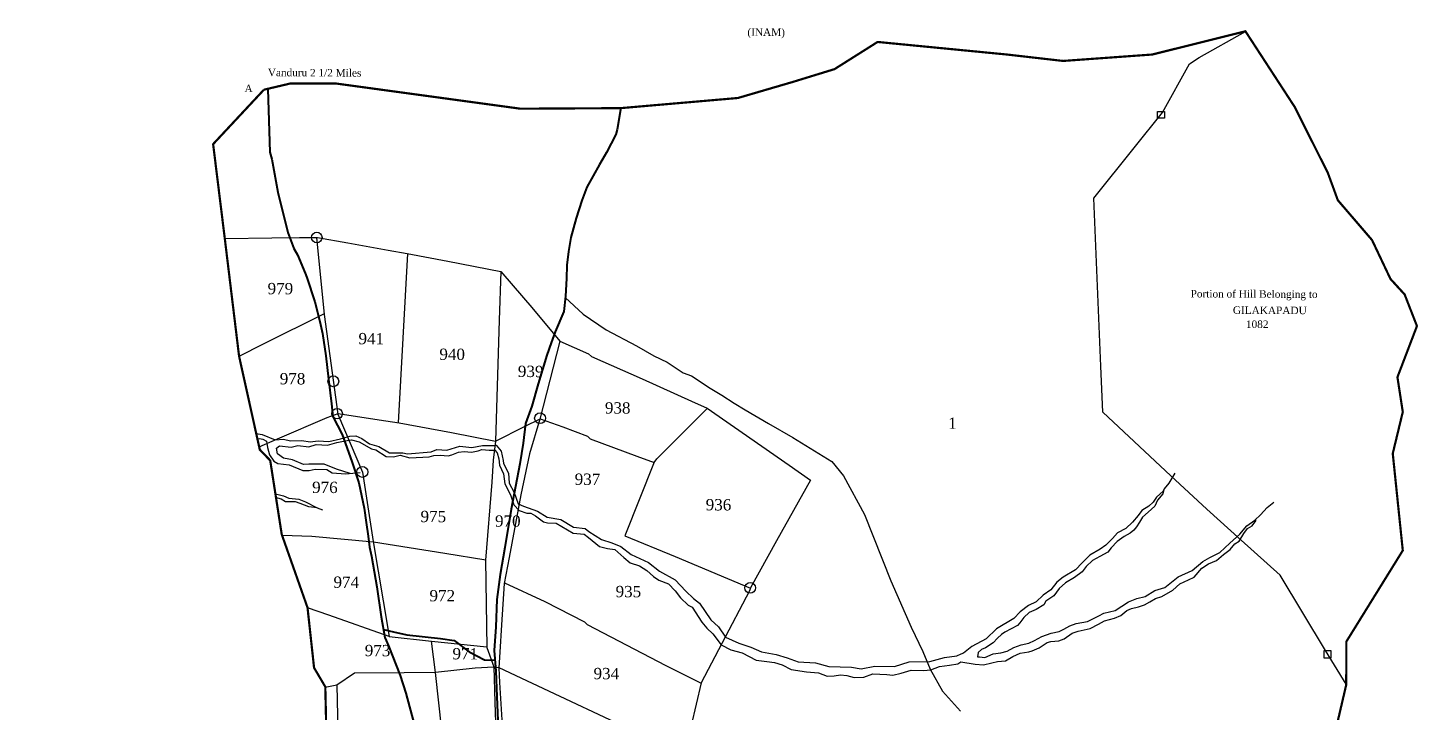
# Model space of a CAD drawing. Header units: feet. Extents: x 349593 to 350015, y 1571769 to 1572365.
# Drawn here: x 349773 to 349877, y 1572241.4 to 1572292.6 of the extents above; entities that cross this region are included whole.
import ezdxf

# ---------------------------------------------------------------- set-up
doc = ezdxf.new("R2010")
doc.units = ezdxf.units.FT
doc.header["$LTSCALE"] = 15
doc.header["$MEASUREMENT"] = 0
for name, color, linetype in [('CARTTRACK', 6, 'Continuous'), ('PLOTNO', 7, 'Continuous'), ('STREAM', 4, 'Continuous'), ('VILLAGE BOUNDRY', 7, 'Continuous')]:
    doc.layers.add(name, color=color, linetype=linetype)
doc.layers.add('ROAD', color=1, linetype='Continuous', lineweight=40)
doc.styles.get("Standard").update_dxf_attribs({"font": 'TIMES.TTF'})

msp = doc.modelspace()

# ---------------------------------------------------------------- linework, layer by layer
at = {"layer": 'CARTTRACK', "extrusion": (-3.55122e-05, 6.11968e-05, 1), "elevation": 82.8}
msp.add_lwpolyline([(349813.22, 1572272.44), (349814.57, 1572271.19), (349816.29, 1572270.03), (349818.56, 1572268.84), (349819.85, 1572268.09), (349820.86, 1572267.61), (349822.05, 1572266.81), (349822.67, 1572266.58), (349824.08, 1572265.67), (349824.95, 1572265.15), (349825.88, 1572264.55), (349826.69, 1572264.05), (349828.44, 1572263.03), (349830.25, 1572261.97), (349833.17, 1572260.17), (349834.04, 1572259.12), (349835.61, 1572256.22), (349837.58, 1572251.26), (349839.12, 1572247.8), (349839.98, 1572245.98), (349840.54, 1572244.65), (349841.45, 1572243.02), (349842.79, 1572241.52)], dxfattribs=at)
at = {"layer": 'PLOTNO', "color": 0, "extrusion": (-3.55122e-05, 6.11968e-05, 1), "elevation": 82.8}
for points in [[(349871.65, 1572243.54), (349870.11, 1572246.05), (349866.71, 1572251.68), (349863.79, 1572254.31), (349861.23, 1572256.62), (349858.53, 1572259.12), (349853.45, 1572263.86), (349853.3, 1572267.32), (349852.77, 1572279.86), (349855.8, 1572283.64), (349857.92, 1572286.28), (349859.93, 1572289.92), (349860.64, 1572290.39), (349864.11, 1572292.34)], [(349787.78, 1572276.85), (349791.29, 1572276.9), (349793.37, 1572276.94), (349794.7, 1572276.93), (349796.97, 1572276.52), (349800, 1572275.99), (349801.42, 1572275.73), (349804.45, 1572275.17), (349808.42, 1572274.38), (349810.12, 1572272.42), (349810.73, 1572271.69), (349812.84, 1572269.18), (349814.98, 1572268.22), (349815.2, 1572268.04), (349819, 1572266.36), (349822.69, 1572264.69), (349823.86, 1572264.17), (349829.98, 1572259.91), (349831.58, 1572258.78), (349829.03, 1572254.25), (349827.08, 1572250.73), (349827.01, 1572250.5), (349824.95, 1572246.58), (349823.4, 1572243.63), (349822.65, 1572240.44), (349822.14, 1572238.38), (349821.65, 1572233.29), (349821.39, 1572232.29), (349820.46, 1572228.89), (349820.17, 1572227.9), (349819.1, 1572225.45), (349818.67, 1572224.46), (349823.66, 1572222.01), (349826.1, 1572221.07), (349829.71, 1572219.61), (349829.09, 1572216.31), (349828.51, 1572216.16), (349828.51, 1572215), (349829.51, 1572212.49), (349832.4, 1572211.77), (349835.97, 1572211.55), (349838.26, 1572212.71), (349841.24, 1572212.1), (349842.18, 1572212.38)], [(349794.64, 1572276.93), (349795.21, 1572271.18), (349796.23, 1572263.71), (349798.07, 1572259.38), (349798.88, 1572254.19), (349799.62, 1572249.77), (349800.06, 1572247.1), (349795.55, 1572248.69), (349793.97, 1572249.23)], [(349801.44, 1572275.72), (349800.74, 1572263.08)], [(349808.42, 1572274.38), (349808.29, 1572270.75), (349808.01, 1572261.71), (349807.84, 1572260.29), (349807.75, 1572258.64), (349807.27, 1572252.8), (349807.36, 1572246.28), (349807.89, 1572244.83), (349808.27, 1572244.79), (349810.77, 1572243.62), (349818.61, 1572239.92), (349822.16, 1572238.35), (349829.09, 1572235.9), (349833.48, 1572234.32), (349833.84, 1572234.2), (349839.08, 1572233.46), (349842.56, 1572232.9), (349842.18, 1572230.99), (349842.67, 1572230.82)], [(349788.84, 1572268.06), (349790.67, 1572268.99), (349795.23, 1572271.24)], [(349812.83, 1572269.17), (349811.34, 1572263.34), (349810.57, 1572260.76), (349809.91, 1572257.7), (349809.05, 1572253), (349808.67, 1572251.06), (349808.47, 1572247.98), (349808.34, 1572245.93), (349808.27, 1572244.76), (349808.32, 1572243.67), (349808.59, 1572239.28), (349808.62, 1572238.42), (349808.85, 1572234.36), (349809.22, 1572230.44), (349809.36, 1572227.39), (349809.94, 1572221.81), (349809.66, 1572220.58), (349808.91, 1572217.38), (349808.27, 1572215.3), (349808.12, 1572214.05), (349808.31, 1572211.82), (349808.39, 1572210.76), (349809.9, 1572208.37), (349812.81, 1572210.01), (349813.43, 1572210.31), (349813.85, 1572210.63), (349814.26, 1572210.81), (349815.99, 1572210.7), (349817.92, 1572210.59), (349820.12, 1572210.43), (349820.74, 1572210.37), (349822.22, 1572209.35), (349823.32, 1572208.59), (349825.91, 1572207.89), (349828.18, 1572206.38), (349828.58, 1572204.58), (349828.86, 1572203.5), (349831.04, 1572203.14), (349832.58, 1572202.85), (349833.15, 1572203.44), (349834.84, 1572205.24), (349836.47, 1572206.97), (349838.77, 1572207.86), (349840.3, 1572208.48), (349842.07, 1572208.04)], [(349790.34, 1572261.27), (349791.71, 1572261.88), (349795.43, 1572263.46), (349796.24, 1572263.76), (349799.33, 1572263.29), (349800.81, 1572263.08), (349804.73, 1572262.36), (349808.01, 1572261.71), (349810.2, 1572262.81), (349811.37, 1572263.36), (349813.06, 1572262.78), (349814.89, 1572262.08), (349815.09, 1572261.87), (349818.59, 1572260.59), (349819.89, 1572260.11), (349820.08, 1572260.38), (349821.81, 1572262.11), (349823.87, 1572264.17)], [(349819.88, 1572260.13), (349817.7, 1572254.62), (349821.46, 1572253.09), (349827.1, 1572250.7)], [(349792.07, 1572254.68), (349794.29, 1572254.6), (349798.89, 1572254.17), (349804.23, 1572253.34), (349807.29, 1572252.84)], [(349808.69, 1572251.12), (349811.7, 1572249.71), (349814.67, 1572248.19), (349814.87, 1572248), (349820.75, 1572244.94), (349823.4, 1572243.61)], [(349800.07, 1572247.1), (349803.24, 1572246.74), (349807.37, 1572246.33)], [(349803.21, 1572246.74), (349803.5, 1572244.41), (349803.99, 1572240.1), (349804.18, 1572237.54), (349804.44, 1572232.9), (349804.55, 1572230.63), (349805.07, 1572229.54), (349805.8, 1572227.37), (349806.43, 1572225.52), (349807.35, 1572222.77), (349808.84, 1572221.95), (349808.42, 1572219.63), (349808.08, 1572217.52), (349807.93, 1572216.55), (349807.64, 1572214.68), (349807.51, 1572214.01), (349808.13, 1572214), (349808.7, 1572213.31), (349809.54, 1572212.3), (349811.28, 1572213.88), (349811.58, 1572214.14), (349813.66, 1572215.76), (349814.28, 1572215.38), (349814.67, 1572214.96), (349814.89, 1572212.56), (349814.45, 1572211.88), (349814.26, 1572210.8)], [(349795.28, 1572243.32), (349796.15, 1572243.48), (349797.47, 1572244.38), (349801.18, 1572244.4), (349803.53, 1572244.43), (349806.5, 1572244.75), (349807.89, 1572244.83)], [(349807.89, 1572244.83), (349807.98, 1572242.2), (349808.13, 1572237.62), (349808.35, 1572231.88), (349808.53, 1572229.04), (349808.62, 1572226.82), (349808.76, 1572223.6), (349808.84, 1572221.94)], [(349796.15, 1572243.48), (349796.23, 1572240.03), (349796.18, 1572239.06), (349796.13, 1572238.06), (349796.08, 1572237.65), (349794.72, 1572234.04), (349794.33, 1572232.92), (349795.4, 1572232.56), (349801.65, 1572230.5), (349803.65, 1572229.8), (349805.06, 1572229.55)]]:
    msp.add_lwpolyline(points, dxfattribs=at)
for points in [[(349857.54, 1572286.36), (349858.05, 1572286.35), (349858.05, 1572285.84), (349857.53, 1572285.84)], [(349870, 1572246.04), (349870.51, 1572246.04), (349870.51, 1572245.49), (349870, 1572245.49)]]:
    msp.add_lwpolyline(points, close=True, dxfattribs=at)
at = {"layer": 'PLOTNO', "color": 0, "extrusion": (-3.55122e-05, 6.11968e-05, 1)}
for centre, radius in [((349794.65, 1572276.93, 82.8), 0.396), ((349795.89, 1572266.18, 82.8), 0.405), ((349796.17, 1572263.76, 82.8), 0.394), ((349811.35, 1572263.42, 82.8), 0.404), ((349798.06, 1572259.4, 82.8), 0.408), ((349827.07, 1572250.73, 82.8), 0.399)]:
    msp.add_circle(centre, radius, dxfattribs=at)
at = {"layer": 'ROAD', "extrusion": (-3.55122e-05, 6.11968e-05, 1), "elevation": 82.8}
for points in [[(349790.98, 1572288.03), (349791.13, 1572283.32), (349791.3, 1572282.79), (349791.74, 1572280.31), (349792.49, 1572277.29), (349792.94, 1572276.1), (349793.2, 1572275.63), (349793.79, 1572274.26), (349793.9, 1572273.95), (349794.51, 1572272.12), (349794.89, 1572270.66), (349795.07, 1572269.76), (349795.33, 1572268.07), (349795.54, 1572266.34), (349795.76, 1572264.5), (349795.85, 1572263.55), (349796.55, 1572262.21), (349797.28, 1572260.19), (349797.79, 1572258.59), (349798.2, 1572256.68), (349798.34, 1572255.61), (349798.49, 1572254.6), (349798.6, 1572253.78), (349798.75, 1572253.11), (349799.14, 1572250.8), (349799.48, 1572248.56), (349799.74, 1572247.03), (349800.01, 1572246.39), (349800.9, 1572244.17), (349801.31, 1572242.87), (349801.94, 1572240.54), (349802.11, 1572239.65), (349802.64, 1572237.56), (349803.13, 1572235.47), (349803.6, 1572233.57), (349803.88, 1572232.18), (349804.29, 1572230.49), (349804.45, 1572229.86), (349804.9, 1572229.01), (349805.53, 1572227.28), (349806.53, 1572224.42), (349807.15, 1572222.78), (349807.69, 1572222.25), (349808.63, 1572221.82), (349809.29, 1572221.7)], [(349817.4, 1572286.61), (349817.12, 1572285.01), (349817.03, 1572284.64), (349816.32, 1572283.28), (349815.8, 1572282.38), (349815.33, 1572281.53), (349814.85, 1572280.69), (349814.47, 1572279.69), (349814.06, 1572278.37), (349813.65, 1572276.93), (349813.47, 1572275.87), (349813.36, 1572274.85), (349813.32, 1572273.86), (349813.26, 1572272.54), (349813.13, 1572271.39), (349812.48, 1572269.87), (349812.18, 1572269.06), (349811.86, 1572268.14), (349811.2, 1572266), (349810.74, 1572264.33), (349810.27, 1572263.02), (349810.09, 1572261.54), (349809.84, 1572260.01), (349809.2, 1572256.63), (349808.72, 1572253.74), (349808.38, 1572251.73), (349808.13, 1572249.87), (349808.05, 1572247.83), (349807.91, 1572246.06), (349808.04, 1572244.5), (349808.13, 1572242.62), (349808.25, 1572239.6), (349808.58, 1572233.55), (349808.83, 1572230.01), (349808.91, 1572228.7), (349808.93, 1572228.32), (349808.93, 1572225.77), (349809.17, 1572223.73), (349809.29, 1572221.96), (349808.91, 1572219.69), (349808.46, 1572217.64), (349807.88, 1572214.36), (349807.68, 1572213.64)], [(349799.65, 1572247.63), (349800.39, 1572247.44), (349801.38, 1572247.23), (349803.91, 1572246.95), (349804.93, 1572246.79), (349806.06, 1572245.95), (349807.2, 1572245.36), (349807.98, 1572245.32)]]:
    msp.add_lwpolyline(points, dxfattribs=at)
at = {"layer": 'STREAM', "extrusion": (-3.55122e-05, 6.11968e-05, 1), "elevation": 82.8}
for points in [[(349790.11, 1572262.28), (349790.58, 1572262.19), (349791.53, 1572261.8), (349792.17, 1572261.84), (349792.68, 1572261.73), (349793.53, 1572261.75), (349794.16, 1572261.66), (349794.76, 1572261.72), (349795.56, 1572261.67), (349796.42, 1572261.88), (349797.12, 1572262.07), (349797.57, 1572262.09), (349798.03, 1572261.89), (349798.59, 1572261.51), (349799.3, 1572261.3), (349800.08, 1572260.83), (349801.08, 1572260.82), (349801.45, 1572260.76), (349803.2, 1572260.91), (349803.63, 1572261.08), (349804.38, 1572261.02), (349805.35, 1572261.32), (349806.24, 1572261.22), (349807.05, 1572261.38), (349807.92, 1572261.37), (349808.08, 1572261.41), (349808.45, 1572260.96), (349808.59, 1572260.25), (349808.61, 1572260.02), (349809, 1572259.31), (349809.05, 1572258.56), (349809.41, 1572257.86), (349809.71, 1572257.01), (349810.12, 1572256.84), (349811.16, 1572256.48), (349811.89, 1572256.02), (349812.9, 1572255.85), (349813.86, 1572255.28), (349814.72, 1572255.16), (349815, 1572254.95), (349815.96, 1572254.34), (349816.72, 1572254.11), (349817.39, 1572253.83), (349818.16, 1572253.23), (349819.46, 1572252.63), (349820.29, 1572251.97), (349821.45, 1572251.34), (349822.25, 1572250.48), (349822.82, 1572249.93), (349823.29, 1572249.59), (349824.12, 1572248.34), (349824.69, 1572247.83), (349825.21, 1572247.05), (349826.23, 1572246.61), (349827.11, 1572246.31), (349827.92, 1572245.94), (349829.02, 1572245.76), (349829.83, 1572245.51), (349830.65, 1572245.2), (349831.95, 1572245.14), (349832.94, 1572244.86), (349834.65, 1572244.8), (349835.38, 1572244.69), (349836.38, 1572244.89), (349837.87, 1572244.86), (349838.97, 1572245.2), (349840.51, 1572245.24), (349841.61, 1572245.53), (349842.53, 1572245.65), (349842.84, 1572245.81)], [(349790.2, 1572261.88), (349790.37, 1572261.91), (349790.62, 1572261.85), (349790.9, 1572261.69), (349790.96, 1572261.23), (349791.12, 1572260.69), (349791.44, 1572260.21), (349791.74, 1572260.04), (349792.59, 1572259.94), (349793.61, 1572259.5), (349794.09, 1572259.5), (349794.54, 1572259.61), (349795.41, 1572259.58), (349795.81, 1572259.33), (349796.81, 1572259.26), (349797.9, 1572259.35)], [(349797.14, 1572259.29), (349796.12, 1572259.61), (349795.2, 1572259.97), (349794.06, 1572259.97), (349793.67, 1572259.95), (349792.83, 1572260.3), (349792.16, 1572260.43), (349791.71, 1572260.75), (349791.63, 1572261.18), (349791.86, 1572261.35), (349792.74, 1572261.26), (349793.24, 1572261.38), (349794.07, 1572261.29), (349794.6, 1572261.46), (349795.46, 1572261.39), (349796.16, 1572261.6), (349797.04, 1572261.77), (349797.25, 1572261.79), (349797.82, 1572261.64), (349798.75, 1572261.12), (349799.07, 1572261.05), (349799.84, 1572260.55), (349800.39, 1572260.53), (349800.88, 1572260.65), (349801.62, 1572260.46), (349803.06, 1572260.52), (349803.4, 1572260.62), (349803.88, 1572260.65), (349804.48, 1572260.61), (349804.76, 1572260.67), (349805.24, 1572260.88), (349805.68, 1572260.94), (349806.22, 1572260.88), (349806.73, 1572260.97), (349806.99, 1572261.08), (349807.55, 1572261.03), (349807.96, 1572261.03), (349808.15, 1572260.82), (349808.26, 1572260.39), (349808.33, 1572259.91), (349808.61, 1572259.25), (349808.73, 1572258.52), (349809.13, 1572257.68), (349809.38, 1572256.94), (349809.78, 1572256.53), (349810.36, 1572256.33), (349810.67, 1572256.32), (349811, 1572256.12), (349811.61, 1572255.67), (349811.91, 1572255.59), (349812.56, 1572255.57), (349813.83, 1572254.83), (349814.64, 1572254.74), (349814.97, 1572254.49), (349815.8, 1572253.83), (349816.39, 1572253.67), (349816.94, 1572253.6), (349817.62, 1572253.01), (349818.09, 1572252.61), (349818.8, 1572252.39), (349819.34, 1572252.03), (349819.83, 1572251.58), (349820.23, 1572251.31), (349820.96, 1572251.03), (349821.47, 1572250.5), (349821.85, 1572250), (349822.42, 1572249.45), (349822.72, 1572249.28), (349823.46, 1572248.18), (349823.82, 1572247.71), (349824.28, 1572247.29), (349824.9, 1572246.48), (349825.61, 1572246.1), (349826.47, 1572245.88), (349827.52, 1572245.34), (349828.31, 1572245.22), (349828.89, 1572245.16), (349829.45, 1572244.99), (349830.14, 1572244.64), (349831.27, 1572244.46), (349832.19, 1572244.38), (349832.82, 1572244.13), (349833.34, 1572244.16), (349833.83, 1572244.22), (349834.3, 1572244.19), (349834.85, 1572244.04), (349835.57, 1572244.05), (349836.24, 1572244.31), (349837.29, 1572244.25), (349837.73, 1572244.21), (349838.36, 1572244.35), (349839.11, 1572244.57), (349840.03, 1572244.56), (349840.59, 1572244.61), (349841.24, 1572244.86), (349841.98, 1572244.96), (349842.59, 1572245.06), (349842.82, 1572245.21)], [(349858.84, 1572259.32), (349858.37, 1572258.55), (349858.04, 1572258.14), (349857.96, 1572257.96), (349857.47, 1572257.52), (349857.21, 1572257.15), (349856.89, 1572256.84), (349856.36, 1572256.51), (349856.1, 1572256.15), (349855.67, 1572255.65), (349855.17, 1572255.16), (349854.53, 1572254.85), (349854.16, 1572254.42), (349853.67, 1572253.92), (349853.25, 1572253.63), (349852.47, 1572253.18), (349851.89, 1572252.6), (349851.39, 1572252.07), (349850.47, 1572251.53), (349850.01, 1572251.15), (349849.56, 1572250.58), (349848.97, 1572250.18), (349848.47, 1572249.7), (349847.88, 1572249.41), (349847.25, 1572248.94), (349846.79, 1572248.44), (349845.49, 1572247.67), (349844.73, 1572246.93), (349843.65, 1572246.35), (349843.03, 1572245.85), (349842.82, 1572245.77)], [(349791.56, 1572257.77), (349792.16, 1572257.62), (349792.57, 1572257.43), (349793.3, 1572257.36), (349793.81, 1572257.16), (349794.67, 1572256.71), (349795.07, 1572256.58)], [(349794.67, 1572256.71), (349794.07, 1572256.8), (349793.42, 1572257.05), (349793.07, 1572257.16), (349792.31, 1572257.16), (349791.98, 1572257.37), (349791.59, 1572257.5)], [(349858.01, 1572258.1), (349857.94, 1572257.77), (349857.54, 1572257.28), (349857.34, 1572256.84), (349856.84, 1572256.4), (349856.4, 1572256.03), (349856.18, 1572255.64), (349855.96, 1572255.3), (349855.77, 1572255.06), (349855.5, 1572254.83), (349855.05, 1572254.58), (349854.51, 1572254.2), (349854.08, 1572253.72), (349853.81, 1572253.41), (349853.23, 1572253.07), (349852.67, 1572252.78), (349852.2, 1572252.33), (349851.9, 1572251.93), (349851.32, 1572251.5), (349850.66, 1572251.12), (349850.18, 1572250.69), (349849.77, 1572250.14), (349849.17, 1572249.74), (349849.03, 1572249.46), (349848.45, 1572249.12), (349847.94, 1572248.88), (349847.53, 1572248.52), (349847.23, 1572248.13), (349847.06, 1572247.92), (349846.11, 1572247.42), (349845.86, 1572247.24), (349845.56, 1572246.98), (349845.23, 1572246.63), (349844.67, 1572246.24), (349844.37, 1572246.12), (349844.12, 1572245.91), (349844.06, 1572245.59), (349844.21, 1572245.57), (349844.62, 1572245.53), (349845.23, 1572245.8), (349845.81, 1572245.88), (349846.3, 1572246), (349846.8, 1572246.27), (349847.33, 1572246.48), (349847.9, 1572246.61), (349848.34, 1572246.79), (349848.89, 1572247.1), (349849.58, 1572247.34), (349850.19, 1572247.48), (349850.53, 1572247.64), (349850.98, 1572247.89), (349851.46, 1572248.08), (349852.3, 1572248.23), (349853.14, 1572248.64), (349853.53, 1572248.84), (349854.36, 1572249.04), (349855.36, 1572249.69), (349856, 1572249.94), (349856.61, 1572250.09), (349857.33, 1572250.54), (349858.07, 1572250.76), (349859.09, 1572251.56), (349860.13, 1572252.03), (349860.92, 1572252.71), (349861.44, 1572253), (349862.2, 1572253.39), (349862.95, 1572254.08), (349863.7, 1572254.76), (349864.21, 1572255.38), (349864.81, 1572255.79), (349865.25, 1572256.19), (349865.74, 1572256.74), (349866.24, 1572257.15)], [(349842.82, 1572245.21), (349843.89, 1572245.02), (349844.52, 1572244.97), (349845.14, 1572245.13), (349845.56, 1572245.24), (349846.17, 1572245.28), (349846.72, 1572245.61), (349847.26, 1572245.86), (349847.9, 1572245.96), (349848.16, 1572246.02), (349848.68, 1572246.25), (349849.29, 1572246.65), (349849.55, 1572246.72), (349850.16, 1572246.78), (349850.55, 1572246.92), (349851.15, 1572247.34), (349851.6, 1572247.5), (349852.51, 1572247.7), (349853.11, 1572248.02), (349853.56, 1572248.28), (349854.33, 1572248.47), (349854.79, 1572248.68), (349855.24, 1572249.03), (349855.58, 1572249.19), (349856.12, 1572249.31), (349856.56, 1572249.47), (349856.97, 1572249.7), (349857.39, 1572249.95), (349857.87, 1572250.1), (349858.68, 1572250.55), (349859.2, 1572251.03), (349859.84, 1572251.34), (349860.28, 1572251.53), (349860.85, 1572252.21), (349861.36, 1572252.53), (349861.95, 1572252.78), (349862.48, 1572253.22), (349862.96, 1572253.61), (349863.31, 1572254.02), (349863.63, 1572254.23), (349864, 1572254.79), (349864.27, 1572255.16), (349864.61, 1572255.37), (349864.89, 1572255.74), (349864.89, 1572255.86)]]:
    msp.add_lwpolyline(points, dxfattribs=at)
at = {"layer": 'VILLAGE BOUNDRY', "lineweight": -3, "const_width": 0.164, "elevation": -1}
for points in [[(349790.7, 1572287.98), (349792.66, 1572288.44), (349796.11, 1572288.44), (349809.88, 1572286.56), (349817.36, 1572286.6), (349826.15, 1572287.36), (349830.29, 1572288.57), (349833.38, 1572289.52), (349836.6, 1572291.55), (349846.27, 1572290.61), (349850.47, 1572290.13), (349857.14, 1572290.61), (349864.11, 1572292.35), (349867.79, 1572286.7), (349870.28, 1572281.75), (349871.02, 1572279.72), (349873.58, 1572276.74), (349874.96, 1572273.83), (349876.02, 1572272.67), (349876.94, 1572270.31), (349875.48, 1572266.49), (349875.88, 1572263.89), (349875.13, 1572260.78), (349875.88, 1572253.53), (349871.66, 1572246.72), (349871.65, 1572243.49), (349870.81, 1572239.89)], [(349790.7, 1572287.98), (349786.9, 1572283.91), (349787.78, 1572276.79), (349788.84, 1572268.06), (349790.39, 1572261.07), (349791.17, 1572260.26), (349792.03, 1572254.74), (349793.96, 1572249.26), (349794.45, 1572244.76), (349795.29, 1572243.34), (349795.42, 1572237.59), (349792.02, 1572227.12), (349792.36, 1572221.12), (349791.2, 1572220.96), (349787.98, 1572215.46), (349786.64, 1572212.9), (349783.2, 1572208.35), (349778.46, 1572202.46), (349776.96, 1572200.24), (349773.82, 1572195.75), (349768.89, 1572188.23)]]:
    msp.add_lwpolyline(points, dxfattribs=at)

# ---------------------------------------------------------------- texts
at = {"layer": 'PLOTNO', "color": 0, "extrusion": (-3.55122e-05, 6.11968e-05, 1)}
for s, height, p in [('(INAM)', 0.558, (349826.86, 1572292.01, 82.8)), ('Vanduru 2 1/2 Miles', 0.5576, (349790.99, 1572288.99, 82.8)), ('A', 0.558, (349789.25, 1572287.8, 82.8)), ('979', 0.845, (349790.97, 1572272.69, 82.8)), ('Portion of Hill Belonging to', 0.5576, (349860.01, 1572272.45, 82.8)), ('GILAKAPADU', 0.558, (349863.17, 1572271.22, 82.8)), ('1082', 0.558, (349864.15, 1572270.17, 82.8)), ('941', 0.845, (349797.77, 1572268.95, 82.8)), ('940', 0.845, (349803.82, 1572267.78, 82.8)), ('978', 0.845, (349791.88, 1572265.95, 82.8)), ('939', 0.845, (349809.69, 1572266.5, 82.8)), ('938', 0.845, (349816.2, 1572263.77, 82.8)), ('1', 0.845, (349841.88, 1572262.63, 82.8)), ('976', 0.845, (349794.3, 1572257.83, 82.8)), ('937', 0.845, (349813.94, 1572258.44, 82.8)), ('936', 0.845, (349823.74, 1572256.53, 82.8)), ('975', 0.845, (349802.41, 1572255.65, 82.8)), ('970', 0.845, (349807.98, 1572255.31, 82.8)), ('974', 0.845, (349795.9, 1572250.74, 82.8)), ('972', 0.845, (349803.08, 1572249.73, 82.8)), ('935', 0.845, (349817, 1572250.04, 82.8)), ('973', 0.845, (349798.24, 1572245.63, 82.8)), ('971', 0.845, (349804.8, 1572245.39, 82.8)), ('934', 0.845, (349815.35, 1572243.91, 82.8))]:
    msp.add_text(s, height=height, rotation=359.7254, dxfattribs=at).set_placement(p)

doc.saveas('drawing.dxf')
